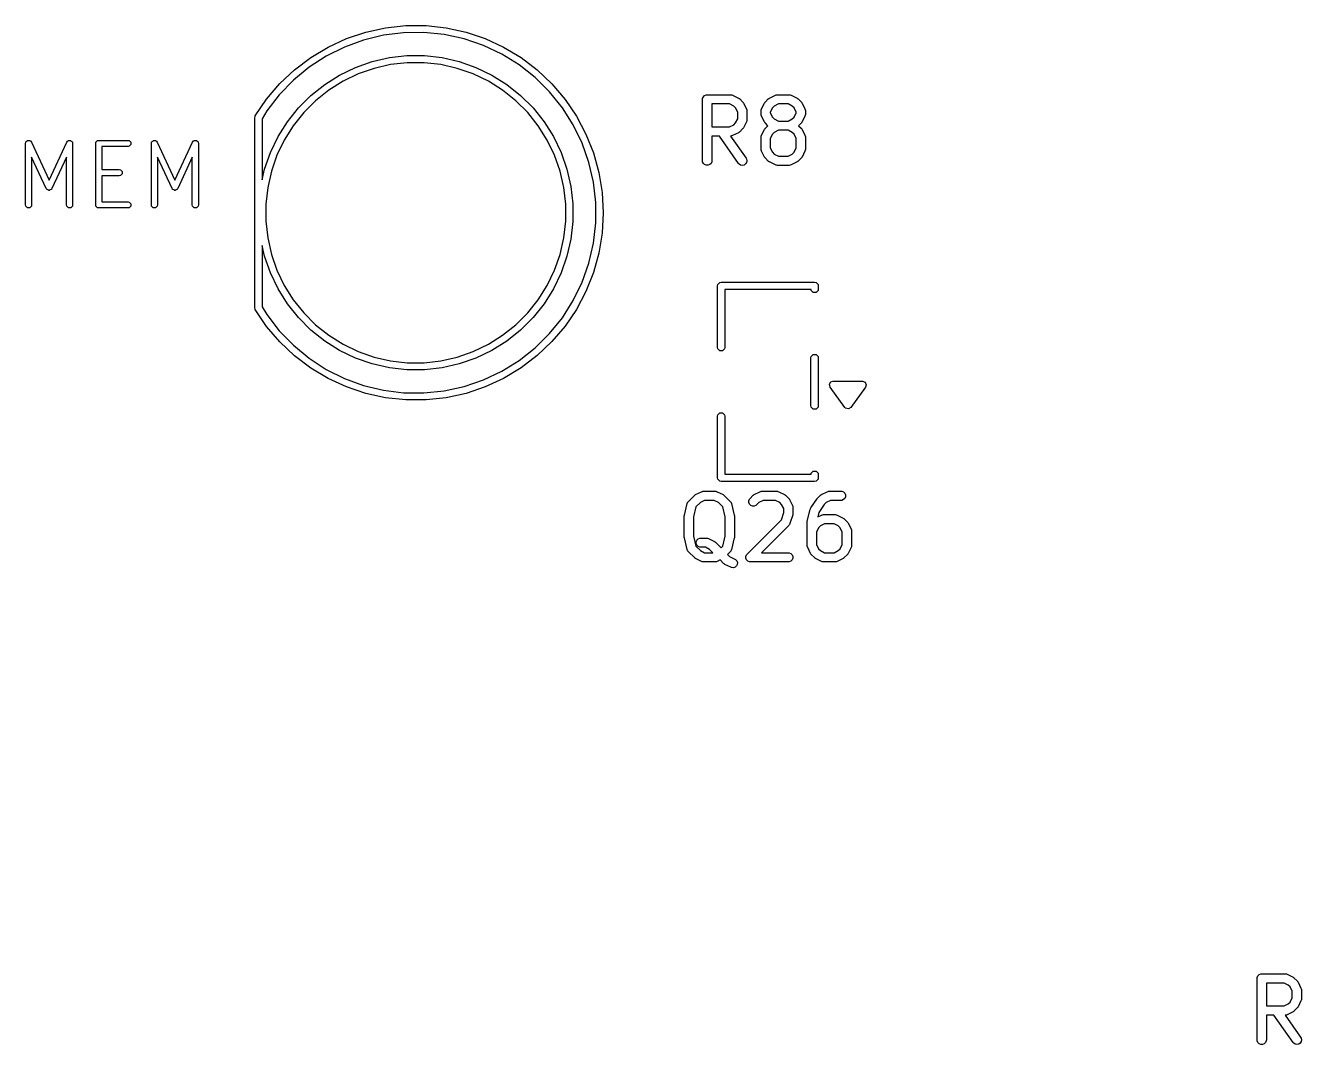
# Model space of a CAD drawing. Header units: millimetres. Extents: x 4 to 152, y 19 to 149.
# Drawn here: x 109.42 to 130.18, y 108.72 to 125.3 of the extents above; entities that cross this region are included whole.
import ezdxf

# ---------------------------------------------------------------- set-up
doc = ezdxf.new("R2010")
doc.units = ezdxf.units.MM
doc.layers.add('F.Silkscreen', color=41, linetype='CONTINUOUS', true_color=0xf2eda1)

msp = doc.modelspace()

# ---------------------------------------------------------------- linework, layer by layer
at = {"layer": 'F.Silkscreen', "linetype": 'CONTINUOUS'}
for p, q in [((114.956741, 125.189577), (115.279169, 125.260247)), ((115.279169, 125.260247), (115.607347, 125.29566)), ((115.607347, 125.29566), (115.93743, 125.295401)), ((115.93743, 125.295401), (116.265551, 125.259473)), ((116.265551, 125.259473), (116.587869, 125.188297)), ((114.344124, 124.946178), (114.643837, 125.084477)), ((114.921154, 125.05917), (114.609849, 124.945557)), ((114.643837, 125.084477), (114.956741, 125.189577)), ((115.243284, 125.136962), (114.921154, 125.05917)), ((115.57213, 125.177939), (115.243284, 125.136962)), ((115.9035, 125.181579), (115.57213, 125.177939)), ((116.233167, 125.147836), (115.9035, 125.181579)), ((116.556928, 125.07714), (116.233167, 125.147836)), ((116.870654, 124.970393), (116.556928, 125.07714)), ((116.587869, 125.188297), (116.900607, 125.082707)), ((116.900607, 125.082707), (117.200103, 124.943939)), ((114.313338, 124.79757), (114.035402, 124.617097)), ((114.061111, 124.776301), (114.344124, 124.946178)), ((114.609849, 124.945557), (114.313338, 124.79757)), ((115.341184, 124.77383), (115.62646, 124.805973)), ((115.62646, 124.805973), (115.91354, 124.805973)), ((115.91354, 124.805973), (116.198816, 124.77383)), ((117.170345, 124.828956), (116.870654, 124.970393)), ((117.452179, 124.654632), (117.170345, 124.828956)), ((117.200103, 124.943939), (117.482849, 124.773618)), ((113.558211, 124.350116), (113.798113, 124.576835)), ((114.035402, 124.617097), (113.779585, 124.406438)), ((113.798113, 124.576835), (114.061111, 124.776301)), ((114.53168, 124.490572), (114.79033, 124.615132)), ((114.79033, 124.615132), (115.061301, 124.709948)), ((115.093457, 124.598333), (114.834781, 124.507818)), ((115.061301, 124.709948), (115.341184, 124.77383)), ((115.360641, 124.659316), (115.093457, 124.598333)), ((115.632973, 124.69), (115.360641, 124.659316)), ((115.907027, 124.69), (115.632973, 124.69)), ((116.179359, 124.659316), (115.907027, 124.69)), ((116.446543, 124.598333), (116.179359, 124.659316)), ((116.198816, 124.77383), (116.478699, 124.709948)), ((116.705219, 124.507818), (116.446543, 124.598333)), ((116.478699, 124.709948), (116.74967, 124.615132)), ((116.74967, 124.615132), (117.00832, 124.490572)), ((117.712561, 124.449644), (117.452179, 124.654632)), ((117.482849, 124.773618), (117.745534, 124.57374)), ((117.745534, 124.57374), (117.98508, 124.346645)), ((113.779585, 124.406438), (113.54915, 124.168281)), ((114.288601, 124.337836), (114.53168, 124.490572)), ((114.587866, 124.38891), (114.355817, 124.243104)), ((114.834781, 124.507818), (114.587866, 124.38891)), ((116.952134, 124.38891), (116.705219, 124.507818)), ((117.184183, 124.243104), (116.952134, 124.38891)), ((117.00832, 124.490572), (117.251399, 124.337836)), ((117.948173, 124.216607), (117.712561, 124.449644)), ((113.344214, 124.0988), (113.558211, 124.350116)), ((113.54915, 124.168281), (113.347035, 123.905663)), ((113.861156, 123.955847), (114.064153, 124.158844)), ((114.064153, 124.158844), (114.288601, 124.337836)), ((114.355817, 124.243104), (114.141552, 124.072234)), ((117.398448, 124.072234), (117.184183, 124.243104)), ((117.251399, 124.337836), (117.475847, 124.158844)), ((117.475847, 124.158844), (117.678844, 123.955847)), ((118.156008, 123.958492), (117.948173, 124.216607)), ((117.98508, 124.346645), (118.198683, 124.094993)), ((120.449545, 124.136849), (120.470237, 124.157541)), ((120.470237, 124.157541), (120.497273, 124.16874)), ((120.497273, 124.16874), (120.511905, 124.170181)), ((120.511905, 124.170181), (120.892857, 124.170181)), ((120.892857, 124.170181), (120.907489, 124.16874)), ((120.907489, 124.16874), (120.909978, 124.167709)), ((120.909978, 124.167709), (120.912666, 124.167518)), ((120.912666, 124.167518), (120.926398, 124.162263)), ((120.926398, 124.162263), (121.021636, 124.114644)), ((121.525983, 124.114644), (121.621221, 124.162263)), ((121.621221, 124.162263), (121.634952, 124.167518)), ((121.634952, 124.167518), (121.637641, 124.16771)), ((121.637641, 124.16771), (121.64013, 124.16874)), ((121.64013, 124.16874), (121.654762, 124.170181)), ((121.654762, 124.170181), (121.845238, 124.170181)), ((121.845238, 124.170181), (121.85987, 124.16874)), ((121.85987, 124.16874), (121.862359, 124.167709)), ((121.862359, 124.167709), (121.865047, 124.167518)), ((121.865047, 124.167518), (121.878779, 124.162263)), ((121.878779, 124.162263), (121.974017, 124.114644)), ((113.158629, 123.82583), (113.344214, 124.0988)), ((113.682164, 123.731399), (113.861156, 123.955847)), ((114.141552, 124.072234), (113.947766, 123.878448)), ((117.592234, 123.878448), (117.398448, 124.072234)), ((117.678844, 123.955847), (117.857836, 123.731399)), ((118.333417, 123.67859), (118.156008, 123.958492)), ((118.198683, 124.094993), (118.38384, 123.821733)), ((120.436905, 124.095181), (120.438346, 124.109813)), ((120.436905, 123.095181), (120.436905, 124.095181)), ((120.438346, 124.109813), (120.449545, 124.136849)), ((120.875152, 124.020181), (120.586905, 124.020181)), ((120.586905, 124.020181), (120.586905, 123.646372)), ((120.943668, 123.985923), (120.875152, 124.020181)), ((120.974075, 123.955516), (120.943668, 123.985923)), ((121.008333, 123.887), (120.974075, 123.955516)), ((121.021636, 124.114644), (121.027935, 124.11068)), ((121.027935, 124.11068), (121.029763, 124.109922)), ((121.029763, 124.109922), (121.031819, 124.108234)), ((121.031819, 124.108234), (121.034079, 124.106812)), ((121.034079, 124.106812), (121.035378, 124.105314)), ((121.035378, 124.105314), (121.041128, 124.100595)), ((121.041128, 124.100595), (121.088747, 124.052976)), ((121.088747, 124.052976), (121.093465, 124.047227)), ((121.093465, 124.047227), (121.094964, 124.045927)), ((121.094964, 124.045927), (121.096385, 124.043668)), ((121.096385, 124.043668), (121.098074, 124.041611)), ((121.098074, 124.041611), (121.098831, 124.039784)), ((121.098831, 124.039784), (121.102796, 124.033484)), ((121.102796, 124.033484), (121.150415, 123.938246)), ((121.397204, 123.938246), (121.444823, 124.033484)), ((121.444823, 124.033484), (121.448787, 124.039784)), ((121.448787, 124.039784), (121.449545, 124.041611)), ((121.449545, 124.041611), (121.451233, 124.043668)), ((121.451233, 124.043668), (121.452655, 124.045927)), ((121.452655, 124.045927), (121.454153, 124.047227)), ((121.454153, 124.047227), (121.458872, 124.052976)), ((121.458872, 124.052976), (121.506491, 124.100595)), ((121.506491, 124.100595), (121.51224, 124.105314)), ((121.51224, 124.105314), (121.51354, 124.106812)), ((121.51354, 124.106812), (121.515799, 124.108234)), ((121.515799, 124.108234), (121.517856, 124.109922)), ((121.517856, 124.109922), (121.519683, 124.11068)), ((121.519683, 124.11068), (121.525983, 124.114644)), ((121.573544, 123.955516), (121.539286, 123.887)), ((121.603951, 123.985923), (121.573544, 123.955516)), ((121.672467, 124.020181), (121.603951, 123.985923)), ((121.827533, 124.020181), (121.672467, 124.020181)), ((121.896049, 123.985923), (121.827533, 124.020181)), ((121.926456, 123.955516), (121.896049, 123.985923)), ((121.960714, 123.887), (121.926456, 123.955516)), ((121.974017, 124.114644), (121.980316, 124.11068)), ((121.980316, 124.11068), (121.982144, 124.109922)), ((121.982144, 124.109922), (121.9842, 124.108234)), ((121.9842, 124.108234), (121.98646, 124.106812)), ((121.98646, 124.106812), (121.987759, 124.105314)), ((121.987759, 124.105314), (121.993509, 124.100595)), ((121.993509, 124.100595), (122.041128, 124.052976)), ((122.041128, 124.052976), (122.045846, 124.047227)), ((122.045846, 124.047227), (122.047345, 124.045927)), ((122.047345, 124.045927), (122.048766, 124.043668)), ((122.048766, 124.043668), (122.050455, 124.041611)), ((122.050455, 124.041611), (122.051212, 124.039784)), ((122.051212, 124.039784), (122.055177, 124.033484)), ((122.055177, 124.033484), (122.102796, 123.938246)), ((113.15, 123.795), (113.154567, 123.817961)), ((113.15, 120.705), (113.15, 123.795)), ((113.154567, 123.817961), (113.157473, 123.820868)), ((113.157473, 123.820868), (113.158629, 123.82583)), ((113.347035, 123.905663), (113.27, 123.778117)), ((113.27, 123.778117), (113.27, 122.783222)), ((113.947766, 123.878448), (113.776896, 123.664183)), ((117.763104, 123.664183), (117.592234, 123.878448)), ((118.38384, 123.821733), (118.538382, 123.530063)), ((120.974075, 123.711037), (121.008333, 123.779553)), ((121.008333, 123.779553), (121.008333, 123.887)), ((121.150415, 123.938246), (121.15567, 123.924515)), ((121.15567, 123.742038), (121.150415, 123.728307)), ((121.15567, 123.924515), (121.155861, 123.921826)), ((121.155861, 123.744728), (121.15567, 123.742038)), ((121.155861, 123.921826), (121.156892, 123.919337)), ((121.156892, 123.747216), (121.155861, 123.744728)), ((121.156892, 123.919337), (121.158333, 123.904705)), ((121.158333, 123.761848), (121.156892, 123.747216)), ((121.158333, 123.904705), (121.158333, 123.761848)), ((121.389286, 123.904705), (121.390727, 123.919337)), ((121.389286, 123.857086), (121.389286, 123.904705)), ((121.390727, 123.842454), (121.389286, 123.857086)), ((121.390727, 123.919337), (121.391758, 123.921827)), ((121.391758, 123.839965), (121.390727, 123.842454)), ((121.391758, 123.921827), (121.391949, 123.924514)), ((121.391949, 123.837277), (121.391758, 123.839965)), ((121.391949, 123.924514), (121.397204, 123.938246)), ((121.397204, 123.823545), (121.391949, 123.837277)), ((121.444823, 123.728307), (121.397204, 123.823545)), ((121.539286, 123.887), (121.539286, 123.874791)), ((121.539286, 123.874791), (121.573544, 123.806275)), ((121.573544, 123.806275), (121.603951, 123.775868)), ((121.603951, 123.775868), (121.672467, 123.74161)), ((121.672467, 123.74161), (121.827533, 123.74161)), ((121.827533, 123.74161), (121.896049, 123.775868)), ((121.896049, 123.775868), (121.926456, 123.806275)), ((121.926456, 123.806275), (121.960714, 123.874791)), ((121.960714, 123.874791), (121.960714, 123.887)), ((122.102796, 123.823545), (122.055177, 123.728307)), ((122.102796, 123.938246), (122.108051, 123.924515)), ((122.108051, 123.837276), (122.102796, 123.823545)), ((122.108051, 123.924515), (122.108242, 123.921826)), ((122.108242, 123.839966), (122.108051, 123.837276)), ((122.108242, 123.921826), (122.109273, 123.919337)), ((122.109273, 123.842454), (122.108242, 123.839966)), ((122.109273, 123.919337), (122.110714, 123.904705)), ((122.110714, 123.857086), (122.109273, 123.842454)), ((122.110714, 123.904705), (122.110714, 123.857086)), ((113.529428, 123.48832), (113.682164, 123.731399)), ((113.776896, 123.664183), (113.63109, 123.432134)), ((117.90891, 123.432134), (117.763104, 123.664183)), ((117.857836, 123.731399), (118.010572, 123.48832)), ((118.478138, 123.380471), (118.333417, 123.67859)), ((120.586905, 123.646372), (120.875152, 123.646372)), ((120.875152, 123.646372), (120.943668, 123.68063)), ((121.021636, 123.551909), (120.926398, 123.50429)), ((120.943668, 123.68063), (120.974075, 123.711037)), ((121.027935, 123.555874), (121.021636, 123.551909)), ((121.029763, 123.556631), (121.027935, 123.555874)), ((121.031819, 123.55832), (121.029763, 123.556631)), ((121.034079, 123.559741), (121.031819, 123.55832)), ((121.035378, 123.56124), (121.034079, 123.559741)), ((121.041128, 123.565958), (121.035378, 123.56124)), ((121.088747, 123.613577), (121.041128, 123.565958)), ((121.093465, 123.619327), (121.088747, 123.613577)), ((121.094964, 123.620626), (121.093465, 123.619327)), ((121.096385, 123.622886), (121.094964, 123.620626)), ((121.098074, 123.624942), (121.096385, 123.622886)), ((121.098831, 123.62677), (121.098074, 123.624942)), ((121.102796, 123.633069), (121.098831, 123.62677)), ((121.150415, 123.728307), (121.102796, 123.633069)), ((121.397204, 123.509675), (121.444823, 123.604913)), ((121.448787, 123.722008), (121.444823, 123.728307)), ((121.444823, 123.604913), (121.448787, 123.611213)), ((121.449545, 123.72018), (121.448787, 123.722008)), ((121.448787, 123.611213), (121.449545, 123.61304)), ((121.451233, 123.718124), (121.449545, 123.72018)), ((121.449545, 123.61304), (121.451233, 123.615097)), ((121.452655, 123.715864), (121.451233, 123.718124)), ((121.451233, 123.615097), (121.452655, 123.617356)), ((121.454153, 123.714565), (121.452655, 123.715864)), ((121.452655, 123.617356), (121.454153, 123.618656)), ((121.458872, 123.708815), (121.454153, 123.714565)), ((121.454153, 123.618656), (121.458872, 123.624405)), ((121.501077, 123.66661), (121.458872, 123.708815)), ((121.458872, 123.624405), (121.501077, 123.66661)), ((121.603951, 123.557352), (121.573544, 123.526945)), ((121.672467, 123.59161), (121.603951, 123.557352)), ((121.827533, 123.59161), (121.672467, 123.59161)), ((121.896049, 123.557352), (121.827533, 123.59161)), ((121.926456, 123.526945), (121.896049, 123.557352)), ((122.041128, 123.708815), (121.998923, 123.66661)), ((121.998923, 123.66661), (122.041128, 123.624405)), ((122.045846, 123.714565), (122.041128, 123.708815)), ((122.041128, 123.624405), (122.045846, 123.618656)), ((122.047345, 123.715864), (122.045846, 123.714565)), ((122.045846, 123.618656), (122.047345, 123.617356)), ((122.048766, 123.718124), (122.047345, 123.715864)), ((122.047345, 123.617356), (122.048766, 123.615097)), ((122.050455, 123.72018), (122.048766, 123.718124)), ((122.048766, 123.615097), (122.050455, 123.61304)), ((122.051212, 123.722008), (122.050455, 123.72018)), ((122.050455, 123.61304), (122.051212, 123.611213)), ((122.055177, 123.728307), (122.051212, 123.722008)), ((122.051212, 123.611213), (122.055177, 123.604913)), ((122.055177, 123.604913), (122.102796, 123.509675)), ((109.420551, 123.377581), (109.424357, 123.396715)), ((109.420551, 122.377581), (109.420551, 123.377581)), ((109.424357, 123.396715), (109.430639, 123.402998)), ((109.430639, 123.402998), (109.433677, 123.41135)), ((109.433677, 123.41135), (109.443642, 123.416001)), ((109.443642, 123.416001), (109.451417, 123.423775)), ((109.451417, 123.423775), (109.460302, 123.423775)), ((109.460302, 123.423775), (109.468355, 123.427533)), ((109.468355, 123.427533), (109.47869, 123.423775)), ((109.47869, 123.423775), (109.489685, 123.423775)), ((109.489685, 123.423775), (109.495967, 123.417493)), ((109.495967, 123.417493), (109.50432, 123.414455)), ((109.50432, 123.414455), (109.51586, 123.398725)), ((109.51586, 123.398725), (109.803883, 122.781531)), ((109.803883, 122.781531), (110.091908, 123.398726)), ((110.091908, 123.398726), (110.103448, 123.414455)), ((110.103448, 123.414455), (110.1118, 123.417493)), ((110.1118, 123.417493), (110.118083, 123.423775)), ((110.118083, 123.423775), (110.129078, 123.423775)), ((110.129078, 123.423775), (110.139413, 123.427533)), ((110.139413, 123.427533), (110.147466, 123.423775)), ((110.147466, 123.423775), (110.156351, 123.423775)), ((110.156351, 123.423775), (110.164125, 123.416001)), ((110.164125, 123.416001), (110.174091, 123.41135)), ((110.174091, 123.41135), (110.177128, 123.402998)), ((110.177128, 123.402998), (110.183411, 123.396715)), ((110.183411, 123.396715), (110.187217, 123.377581)), ((110.187217, 123.377581), (110.187217, 122.377581)), ((110.563408, 123.377581), (110.567214, 123.396715)), ((110.563408, 122.377581), (110.563408, 123.377581)), ((110.567214, 123.396715), (110.594274, 123.423775)), ((110.594274, 123.423775), (110.613408, 123.427581)), ((110.613408, 123.427581), (111.089598, 123.427581)), ((111.089598, 123.327581), (110.663408, 123.327581)), ((110.663408, 123.327581), (110.663408, 122.951391)), ((111.089598, 123.427581), (111.108732, 123.423775)), ((111.108732, 123.331387), (111.089598, 123.327581)), ((111.108732, 123.423775), (111.135792, 123.396715)), ((111.135792, 123.358447), (111.108732, 123.331387)), ((111.135792, 123.396715), (111.135792, 123.358447)), ((111.46817, 123.377581), (111.471976, 123.396715)), ((111.46817, 122.377581), (111.46817, 123.377581)), ((111.471976, 123.396715), (111.478258, 123.402998)), ((111.478258, 123.402998), (111.481296, 123.41135)), ((111.481296, 123.41135), (111.491261, 123.416001)), ((111.491261, 123.416001), (111.499036, 123.423775)), ((111.499036, 123.423775), (111.507921, 123.423775)), ((111.507921, 123.423775), (111.515974, 123.427533)), ((111.515974, 123.427533), (111.526309, 123.423775)), ((111.526309, 123.423775), (111.537304, 123.423775)), ((111.537304, 123.423775), (111.543586, 123.417493)), ((111.543586, 123.417493), (111.551939, 123.414455)), ((111.551939, 123.414455), (111.563479, 123.398725)), ((111.563479, 123.398725), (111.851502, 122.781531)), ((111.851502, 122.781531), (112.139527, 123.398726)), ((112.139527, 123.398726), (112.151067, 123.414455)), ((112.151067, 123.414455), (112.159419, 123.417493)), ((112.159419, 123.417493), (112.165702, 123.423775)), ((112.165702, 123.423775), (112.176697, 123.423775)), ((112.176697, 123.423775), (112.187032, 123.427533)), ((112.187032, 123.427533), (112.195085, 123.423775)), ((112.195085, 123.423775), (112.20397, 123.423775)), ((112.20397, 123.423775), (112.211744, 123.416001)), ((112.211744, 123.416001), (112.22171, 123.41135)), ((112.22171, 123.41135), (112.224747, 123.402998)), ((112.224747, 123.402998), (112.23103, 123.396715)), ((112.23103, 123.396715), (112.234836, 123.377581)), ((112.234836, 123.377581), (112.234836, 122.377581)), ((113.404868, 123.22967), (113.529428, 123.48832)), ((113.63109, 123.432134), (113.512182, 123.185219)), ((118.027818, 123.185219), (117.90891, 123.432134)), ((118.010572, 123.48832), (118.135132, 123.22967)), ((118.588325, 123.067936), (118.478138, 123.380471)), ((118.538382, 123.530063), (118.6605, 123.223401)), ((120.710951, 123.496372), (120.586905, 123.496372)), ((120.586905, 123.496372), (120.586905, 123.095181)), ((121.021891, 123.052171), (120.710951, 123.496372)), ((120.907489, 123.497813), (120.893972, 123.496482)), ((120.893972, 123.496482), (121.144776, 123.13819)), ((120.909978, 123.498845), (120.907489, 123.497813)), ((120.912666, 123.499035), (120.909978, 123.498845)), ((120.926398, 123.50429), (120.912666, 123.499035)), ((121.389286, 123.476134), (121.390727, 123.490766)), ((121.389286, 123.285658), (121.389286, 123.476134)), ((121.390727, 123.490766), (121.391758, 123.493256)), ((121.391758, 123.493256), (121.391949, 123.495943)), ((121.391949, 123.495943), (121.397204, 123.509675)), ((121.573544, 123.526945), (121.539286, 123.458429)), ((121.539286, 123.458429), (121.539286, 123.303363)), ((121.960714, 123.458429), (121.926456, 123.526945)), ((121.960714, 123.303363), (121.960714, 123.458429)), ((122.102796, 123.509675), (122.108051, 123.495944)), ((122.108051, 123.495944), (122.108242, 123.493255)), ((122.108242, 123.493255), (122.109273, 123.490766)), ((122.109273, 123.490766), (122.110714, 123.476134)), ((122.110714, 123.476134), (122.110714, 123.285658)), ((109.758575, 122.642151), (109.520551, 123.152204)), ((109.520551, 123.152204), (109.520551, 122.377581)), ((110.087217, 123.152204), (109.849193, 122.642152)), ((110.087217, 122.377581), (110.087217, 123.152204)), ((111.806194, 122.642151), (111.56817, 123.152204)), ((111.56817, 123.152204), (111.56817, 122.377581)), ((112.134836, 123.152204), (111.896812, 122.642152)), ((112.134836, 122.377581), (112.134836, 123.152204)), ((113.310052, 122.958699), (113.404868, 123.22967)), ((113.512182, 123.185219), (113.421667, 122.926543)), ((118.118333, 122.926543), (118.027818, 123.185219)), ((118.135132, 123.22967), (118.229948, 122.958699)), ((118.6605, 123.223401), (118.748764, 122.905338)), ((121.144776, 123.13819), (121.151986, 123.125377)), ((121.151986, 123.125377), (121.158315, 123.096806)), ((121.390727, 123.271026), (121.389286, 123.285658)), ((121.391758, 123.268537), (121.390727, 123.271026)), ((121.391949, 123.265849), (121.391758, 123.268537)), ((121.397204, 123.252117), (121.391949, 123.265849)), ((121.444823, 123.156879), (121.397204, 123.252117)), ((121.448786, 123.150583), (121.444823, 123.156879)), ((121.449544, 123.148753), (121.448786, 123.150583)), ((121.451233, 123.146695), (121.449544, 123.148753)), ((121.452655, 123.144436), (121.451233, 123.146695)), ((121.454153, 123.143137), (121.452655, 123.144436)), ((121.458871, 123.137388), (121.454153, 123.143137)), ((121.50649, 123.089768), (121.458871, 123.137388)), ((121.539286, 123.303363), (121.573544, 123.234847)), ((121.573544, 123.234847), (121.603951, 123.204439)), ((121.603951, 123.204439), (121.672467, 123.170181)), ((121.672467, 123.170181), (121.827533, 123.170181)), ((121.827533, 123.170181), (121.896048, 123.204439)), ((121.896048, 123.204439), (121.926455, 123.234847)), ((121.926455, 123.234847), (121.960714, 123.303363)), ((122.041128, 123.137387), (121.99351, 123.089768)), ((122.045846, 123.143137), (122.041128, 123.137387)), ((122.047345, 123.144436), (122.045846, 123.143137)), ((122.048766, 123.146695), (122.047345, 123.144436)), ((122.050456, 123.148753), (122.048766, 123.146695)), ((122.051213, 123.150583), (122.050456, 123.148753)), ((122.055177, 123.156879), (122.051213, 123.150583)), ((122.102796, 123.252117), (122.055177, 123.156879)), ((122.108051, 123.265848), (122.102796, 123.252117)), ((122.108242, 123.268538), (122.108051, 123.265848)), ((122.109273, 123.271026), (122.108242, 123.268538)), ((122.110714, 123.285658), (122.109273, 123.271026)), ((110.663408, 122.951391), (110.946741, 122.951391)), ((110.946741, 122.951391), (110.965875, 122.947585)), ((110.965875, 122.947585), (110.992935, 122.920525)), ((110.992935, 122.920525), (110.992935, 122.882257)), ((113.27, 122.783222), (113.310052, 122.958699)), ((113.421667, 122.926543), (113.360684, 122.659359)), ((118.179316, 122.659359), (118.118333, 122.926543)), ((118.229948, 122.958699), (118.29383, 122.678816)), ((118.662573, 122.744971), (118.588325, 123.067936)), ((120.438346, 123.080549), (120.436905, 123.095181)), ((120.449545, 123.053513), (120.438346, 123.080549)), ((120.470237, 123.032821), (120.449545, 123.053513)), ((120.497273, 123.021622), (120.470237, 123.032821)), ((120.526537, 123.021622), (120.497273, 123.021622)), ((120.553573, 123.032821), (120.526537, 123.021622)), ((120.574265, 123.053513), (120.553573, 123.032821)), ((120.585464, 123.080549), (120.574265, 123.053513)), ((120.586905, 123.095181), (120.585464, 123.080549)), ((121.031462, 123.041011), (121.021891, 123.052171)), ((121.056141, 123.025284), (121.031462, 123.041011)), ((121.084958, 123.020198), (121.056141, 123.025284)), ((121.113529, 123.026528), (121.084958, 123.020198)), ((121.137503, 123.04331), (121.113529, 123.026528)), ((121.15323, 123.067988), (121.137503, 123.04331)), ((121.158315, 123.096806), (121.15323, 123.067988)), ((121.512239, 123.08505), (121.50649, 123.089768)), ((121.51354, 123.08355), (121.512239, 123.08505)), ((121.515799, 123.082128), (121.51354, 123.08355)), ((121.517856, 123.08044), (121.515799, 123.082128)), ((121.519683, 123.079683), (121.517856, 123.08044)), ((121.525983, 123.075718), (121.519683, 123.079683)), ((121.621221, 123.028099), (121.525983, 123.075718)), ((121.634952, 123.022844), (121.621221, 123.028099)), ((121.637641, 123.022653), (121.634952, 123.022844)), ((121.64013, 123.021622), (121.637641, 123.022653)), ((121.654762, 123.020181), (121.64013, 123.021622)), ((121.845238, 123.020181), (121.654762, 123.020181)), ((121.85987, 123.021622), (121.845238, 123.020181)), ((121.862359, 123.022654), (121.85987, 123.021622)), ((121.865047, 123.022844), (121.862359, 123.022654)), ((121.878779, 123.028099), (121.865047, 123.022844)), ((121.974017, 123.075718), (121.878779, 123.028099)), ((121.980316, 123.079683), (121.974017, 123.075718)), ((121.982144, 123.08044), (121.980316, 123.079683)), ((121.9842, 123.082128), (121.982144, 123.08044)), ((121.98646, 123.08355), (121.9842, 123.082128)), ((121.98776, 123.08505), (121.98646, 123.08355)), ((121.99351, 123.089768), (121.98776, 123.08505)), ((110.946741, 122.851391), (110.663408, 122.851391)), ((110.663408, 122.851391), (110.663408, 122.427581)), ((110.965875, 122.855197), (110.946741, 122.851391)), ((110.992935, 122.882257), (110.965875, 122.855197)), ((118.699936, 122.415695), (118.662573, 122.744971)), ((118.748764, 122.905338), (118.802139, 122.579599)), ((109.766197, 122.631762), (109.758575, 122.642151)), ((109.76701, 122.629527), (109.766197, 122.631762)), ((109.768267, 122.628941), (109.76701, 122.629527)), ((109.770115, 122.626422), (109.768267, 122.628941)), ((109.786187, 122.620578), (109.770115, 122.626422)), ((109.801688, 122.613344), (109.786187, 122.620578)), ((109.803884, 122.614143), (109.801688, 122.613344)), ((109.80608, 122.613344), (109.803884, 122.614143)), ((109.82158, 122.620578), (109.80608, 122.613344)), ((109.837653, 122.626422), (109.82158, 122.620578)), ((109.8395, 122.628941), (109.837653, 122.626422)), ((109.840758, 122.629527), (109.8395, 122.628941)), ((109.84157, 122.631763), (109.840758, 122.629527)), ((109.849193, 122.642152), (109.84157, 122.631763)), ((111.813816, 122.631762), (111.806194, 122.642151)), ((111.814629, 122.629527), (111.813816, 122.631762)), ((111.815886, 122.628941), (111.814629, 122.629527)), ((111.817734, 122.626422), (111.815886, 122.628941)), ((111.833806, 122.620578), (111.817734, 122.626422)), ((111.849307, 122.613344), (111.833806, 122.620578)), ((111.851503, 122.614143), (111.849307, 122.613344)), ((111.853699, 122.613344), (111.851503, 122.614143)), ((111.869199, 122.620578), (111.853699, 122.613344)), ((111.885272, 122.626422), (111.869199, 122.620578)), ((111.887119, 122.628941), (111.885272, 122.626422)), ((111.888377, 122.629527), (111.887119, 122.628941)), ((111.889189, 122.631763), (111.888377, 122.629527)), ((111.896812, 122.642152), (111.889189, 122.631763)), ((113.360684, 122.659359), (113.33, 122.387027)), ((118.21, 122.387027), (118.179316, 122.659359)), ((118.29383, 122.678816), (118.325973, 122.39354)), ((118.802139, 122.579599), (118.82, 122.25)), ((109.424357, 122.358447), (109.420551, 122.377581)), ((109.451417, 122.331387), (109.424357, 122.358447)), ((109.489685, 122.331387), (109.451417, 122.331387)), ((109.516745, 122.358447), (109.489685, 122.331387)), ((109.520551, 122.377581), (109.516745, 122.358447)), ((110.091023, 122.358447), (110.087217, 122.377581)), ((110.118083, 122.331387), (110.091023, 122.358447)), ((110.156351, 122.331387), (110.118083, 122.331387)), ((110.183411, 122.358447), (110.156351, 122.331387)), ((110.187217, 122.377581), (110.183411, 122.358447)), ((110.567214, 122.358447), (110.563408, 122.377581)), ((110.594274, 122.331387), (110.567214, 122.358447)), ((110.613408, 122.327581), (110.594274, 122.331387)), ((111.089598, 122.327581), (110.613408, 122.327581)), ((110.663408, 122.427581), (111.089598, 122.427581)), ((111.089598, 122.427581), (111.108732, 122.423775)), ((111.108732, 122.331387), (111.089598, 122.327581)), ((111.108732, 122.423775), (111.135792, 122.396715)), ((111.135792, 122.358447), (111.108732, 122.331387)), ((111.135792, 122.396715), (111.135792, 122.358447)), ((111.471976, 122.358447), (111.46817, 122.377581)), ((111.499036, 122.331387), (111.471976, 122.358447)), ((111.537304, 122.331387), (111.499036, 122.331387)), ((111.564364, 122.358447), (111.537304, 122.331387)), ((111.56817, 122.377581), (111.564364, 122.358447)), ((112.138642, 122.358447), (112.134836, 122.377581)), ((112.165702, 122.331387), (112.138642, 122.358447)), ((112.20397, 122.331387), (112.165702, 122.331387)), ((112.23103, 122.358447), (112.20397, 122.331387)), ((112.234836, 122.377581), (112.23103, 122.358447)), ((113.33, 122.387027), (113.33, 122.112973)), ((118.21, 122.112973), (118.21, 122.387027)), ((118.325973, 122.39354), (118.325973, 122.10646)), ((118.7, 122.25), (118.699936, 122.415695)), ((113.33, 122.112973), (113.360684, 121.840641)), ((118.179316, 121.840641), (118.21, 122.112973)), ((118.325973, 122.10646), (118.29383, 121.821184)), ((118.662573, 121.755029), (118.699936, 122.084305)), ((118.699936, 122.084305), (118.7, 122.25)), ((118.82, 122.25), (118.802139, 121.920401)), ((118.802139, 121.920401), (118.748764, 121.594662)), ((113.310052, 121.541301), (113.27, 121.716779)), ((113.27, 121.716779), (113.27, 120.721884)), ((113.360684, 121.840641), (113.421667, 121.573457)), ((118.118333, 121.573457), (118.179316, 121.840641)), ((118.29383, 121.821184), (118.229948, 121.541301)), ((118.588325, 121.432064), (118.662573, 121.755029)), ((113.404868, 121.27033), (113.310052, 121.541301)), ((113.421667, 121.573457), (113.512182, 121.314781)), ((118.027818, 121.314781), (118.118333, 121.573457)), ((118.229948, 121.541301), (118.135132, 121.27033)), ((118.748764, 121.594662), (118.6605, 121.276599)), ((113.529428, 121.01168), (113.404868, 121.27033)), ((113.512182, 121.314781), (113.63109, 121.067866)), ((117.90891, 121.067866), (118.027818, 121.314781)), ((118.135132, 121.27033), (118.010572, 121.01168)), ((118.478138, 121.119529), (118.588325, 121.432064)), ((118.6605, 121.276599), (118.538382, 120.969937)), ((113.63109, 121.067866), (113.776896, 120.835817)), ((117.763104, 120.835817), (117.90891, 121.067866)), ((118.333417, 120.82141), (118.478138, 121.119529)), ((120.68, 121.06), (120.684567, 121.082961)), ((120.68, 120.06), (120.68, 121.06)), ((120.684567, 121.082961), (120.717039, 121.115433)), ((120.717039, 121.115433), (120.74, 121.12)), ((120.74, 121.12), (122.26, 121.12)), ((122.26, 121.12), (122.282961, 121.115433)), ((122.282961, 121.115433), (122.315433, 121.082961)), ((122.315433, 121.082961), (122.32, 121.06)), ((122.32, 121.06), (122.32, 121.01)), ((113.682164, 120.768601), (113.529428, 121.01168)), ((113.776896, 120.835817), (113.947766, 120.621552)), ((117.592234, 120.621552), (117.763104, 120.835817)), ((118.010572, 121.01168), (117.857836, 120.768601)), ((118.538382, 120.969937), (118.38384, 120.678267)), ((122.201989, 121), (120.8, 121)), ((120.8, 121), (120.8, 120.06)), ((122.204567, 120.987039), (122.201989, 121)), ((122.237039, 120.954567), (122.204567, 120.987039)), ((122.282961, 120.954567), (122.237039, 120.954567)), ((122.315433, 120.987039), (122.282961, 120.954567)), ((122.32, 121.01), (122.315433, 120.987039)), ((113.154567, 120.682039), (113.15, 120.705)), ((113.157473, 120.679133), (113.154567, 120.682039)), ((113.158629, 120.67417), (113.157473, 120.679133)), ((113.344214, 120.4012), (113.158629, 120.67417)), ((113.27, 120.721884), (113.347035, 120.594337)), ((113.861156, 120.544153), (113.682164, 120.768601)), ((117.857836, 120.768601), (117.678844, 120.544153)), ((118.156008, 120.541508), (118.333417, 120.82141)), ((118.38384, 120.678267), (118.198683, 120.405007)), ((113.347035, 120.594337), (113.54915, 120.331719)), ((114.064153, 120.341156), (113.861156, 120.544153)), ((113.947766, 120.621552), (114.141552, 120.427766)), ((114.141552, 120.427766), (114.355817, 120.256896)), ((117.184183, 120.256896), (117.398448, 120.427766)), ((117.398448, 120.427766), (117.592234, 120.621552)), ((117.678844, 120.544153), (117.475847, 120.341156)), ((117.948173, 120.283393), (118.156008, 120.541508)), ((113.558211, 120.149884), (113.344214, 120.4012)), ((113.54915, 120.331719), (113.779585, 120.093562)), ((114.288601, 120.162164), (114.064153, 120.341156)), ((114.355817, 120.256896), (114.587866, 120.11109)), ((116.952134, 120.11109), (117.184183, 120.256896)), ((117.475847, 120.341156), (117.251399, 120.162164)), ((117.712561, 120.050356), (117.948173, 120.283393)), ((118.198683, 120.405007), (117.98508, 120.153355)), ((113.798113, 119.923165), (113.558211, 120.149884)), ((113.779585, 120.093562), (114.035402, 119.882903)), ((114.53168, 120.009428), (114.288601, 120.162164)), ((114.79033, 119.884868), (114.53168, 120.009428)), ((114.587866, 120.11109), (114.834781, 119.992182)), ((116.705219, 119.992182), (116.952134, 120.11109)), ((117.00832, 120.009428), (116.74967, 119.884868)), ((117.251399, 120.162164), (117.00832, 120.009428)), ((117.452179, 119.845368), (117.712561, 120.050356)), ((117.98508, 120.153355), (117.745534, 119.92626)), ((120.684567, 120.037039), (120.68, 120.06)), ((120.717039, 120.004567), (120.684567, 120.037039)), ((120.762961, 120.004567), (120.717039, 120.004567)), ((120.795433, 120.037039), (120.762961, 120.004567)), ((120.8, 120.06), (120.795433, 120.037039)), ((114.061111, 119.723699), (113.798113, 119.923165)), ((114.035402, 119.882903), (114.313338, 119.70243)), ((115.061301, 119.790052), (114.79033, 119.884868)), ((114.834781, 119.992182), (115.093457, 119.901667)), ((115.093457, 119.901667), (115.360641, 119.840684)), ((115.360641, 119.840684), (115.632973, 119.81)), ((115.632973, 119.81), (115.907027, 119.81)), ((115.907027, 119.81), (116.179359, 119.840684)), ((116.179359, 119.840684), (116.446543, 119.901667)), ((116.446543, 119.901667), (116.705219, 119.992182)), ((116.74967, 119.884868), (116.478699, 119.790052)), ((117.170345, 119.671044), (117.452179, 119.845368)), ((117.745534, 119.92626), (117.482849, 119.726382)), ((122.2, 119.89), (122.204567, 119.912961)), ((122.2, 119.11), (122.2, 119.89)), ((122.204567, 119.912961), (122.237039, 119.945433)), ((122.237039, 119.945433), (122.282961, 119.945433)), ((122.282961, 119.945433), (122.315433, 119.912961)), ((122.315433, 119.912961), (122.32, 119.89)), ((122.32, 119.89), (122.32, 119.11)), ((114.344124, 119.553822), (114.061111, 119.723699)), ((114.313338, 119.70243), (114.609849, 119.554443)), ((115.341184, 119.72617), (115.061301, 119.790052)), ((115.62646, 119.694027), (115.341184, 119.72617)), ((115.91354, 119.694027), (115.62646, 119.694027)), ((116.198816, 119.72617), (115.91354, 119.694027)), ((116.478699, 119.790052), (116.198816, 119.72617)), ((116.870654, 119.529607), (117.170345, 119.671044)), ((117.482849, 119.726382), (117.200103, 119.556061)), ((114.643837, 119.415523), (114.344124, 119.553822)), ((114.609849, 119.554443), (114.921154, 119.44083)), ((114.956741, 119.310423), (114.643837, 119.415523)), ((114.921154, 119.44083), (115.243284, 119.363038)), ((116.233167, 119.352164), (116.556928, 119.42286)), ((116.556928, 119.42286), (116.870654, 119.529607)), ((116.900607, 119.417293), (116.587869, 119.311703)), ((117.200103, 119.556061), (116.900607, 119.417293)), ((122.500734, 119.459358), (122.52471, 119.498524)), ((122.511476, 119.41471), (122.500734, 119.459358)), ((122.751476, 119.08471), (122.511476, 119.41471)), ((122.52471, 119.498524), (122.56, 119.51)), ((122.56, 119.51), (123.04, 119.51)), ((123.088524, 119.41471), (122.848524, 119.08471)), ((123.04, 119.51), (123.082426, 119.492426)), ((123.082426, 119.492426), (123.1, 119.45)), ((123.1, 119.45), (123.088524, 119.41471)), ((115.279169, 119.239753), (114.956741, 119.310423)), ((115.243284, 119.363038), (115.57213, 119.322061)), ((115.607347, 119.20434), (115.279169, 119.239753)), ((115.57213, 119.322061), (115.9035, 119.318421)), ((115.93743, 119.204599), (115.607347, 119.20434)), ((115.9035, 119.318421), (116.233167, 119.352164)), ((116.265551, 119.240527), (115.93743, 119.204599)), ((116.587869, 119.311703), (116.265551, 119.240527)), ((120.684567, 118.962961), (120.717039, 118.995433)), ((120.717039, 118.995433), (120.762961, 118.995433)), ((120.762961, 118.995433), (120.795433, 118.962961)), ((122.204567, 119.087039), (122.2, 119.11)), ((122.237039, 119.054567), (122.204567, 119.087039)), ((122.282961, 119.054567), (122.237039, 119.054567)), ((122.315433, 119.087039), (122.282961, 119.054567)), ((122.32, 119.11), (122.315433, 119.087039)), ((122.76471, 119.071476), (122.751476, 119.08471)), ((122.809358, 119.060734), (122.76471, 119.071476)), ((122.848524, 119.08471), (122.809358, 119.060734)), ((120.68, 118.94), (120.684567, 118.962961)), ((120.68, 117.94), (120.68, 118.94)), ((120.795433, 118.962961), (120.8, 118.94)), ((120.8, 118.94), (120.8, 118)), ((120.684567, 117.917039), (120.68, 117.94)), ((120.8, 118), (122.201989, 118)), ((122.201989, 118), (122.204567, 118.012961)), ((122.204567, 118.012961), (122.237039, 118.045433)), ((122.237039, 118.045433), (122.282961, 118.045433)), ((122.282961, 118.045433), (122.315433, 118.012961)), ((122.315433, 118.012961), (122.32, 117.99)), ((122.32, 117.94), (122.315433, 117.917039)), ((122.32, 117.99), (122.32, 117.94)), ((120.43526, 117.71771), (120.437749, 117.71874)), ((120.437749, 117.71874), (120.452381, 117.720181)), ((120.452381, 117.720181), (120.642857, 117.720181)), ((120.642857, 117.720181), (120.657489, 117.71874)), ((120.657489, 117.71874), (120.659978, 117.717709)), ((120.717039, 117.884567), (120.684567, 117.917039)), ((120.74, 117.88), (120.717039, 117.884567)), ((122.26, 117.88), (120.74, 117.88)), ((121.387641, 117.71771), (121.39013, 117.71874)), ((121.39013, 117.71874), (121.404762, 117.720181)), ((121.404762, 117.720181), (121.642857, 117.720181)), ((121.642857, 117.720181), (121.657489, 117.71874)), ((121.657489, 117.71874), (121.659978, 117.717709)), ((122.282961, 117.884567), (122.26, 117.88)), ((122.315433, 117.917039), (122.282961, 117.884567)), ((122.482879, 117.71771), (122.485368, 117.71874)), ((122.485368, 117.71874), (122.5, 117.720181)), ((122.5, 117.720181), (122.690476, 117.720181)), ((122.690476, 117.720181), (122.705108, 117.71874)), ((122.705108, 117.71874), (122.732144, 117.707541)), ((120.141525, 117.330038), (120.189144, 117.520514)), ((120.189144, 117.520514), (120.194091, 117.53436)), ((120.194091, 117.53436), (120.197411, 117.538842)), ((120.197411, 117.538842), (120.199545, 117.543992)), ((120.199545, 117.543992), (120.208872, 117.555357)), ((120.208872, 117.555357), (120.30411, 117.650595)), ((120.30411, 117.650595), (120.30986, 117.655316)), ((120.30986, 117.655316), (120.311159, 117.656812)), ((120.311159, 117.656812), (120.313413, 117.658232)), ((120.313413, 117.658232), (120.315475, 117.659923)), ((120.315475, 117.659923), (120.317307, 117.660682)), ((120.317307, 117.660682), (120.323602, 117.664644)), ((120.323602, 117.664644), (120.41884, 117.712263)), ((120.40157, 117.535923), (120.329627, 117.463981)), ((120.470086, 117.570181), (120.40157, 117.535923)), ((120.41884, 117.712263), (120.432571, 117.717518)), ((120.432571, 117.717518), (120.43526, 117.71771)), ((120.625152, 117.570181), (120.470086, 117.570181)), ((120.693668, 117.535923), (120.625152, 117.570181)), ((120.659978, 117.717709), (120.662666, 117.717518)), ((120.662666, 117.717518), (120.676398, 117.712263)), ((120.676398, 117.712263), (120.771636, 117.664644)), ((120.76561, 117.463981), (120.693668, 117.535923)), ((120.771636, 117.664644), (120.777935, 117.66068)), ((120.777935, 117.66068), (120.779763, 117.659922)), ((120.779763, 117.659922), (120.781819, 117.658234)), ((120.781819, 117.658234), (120.784079, 117.656812)), ((120.784079, 117.656812), (120.785378, 117.655314)), ((120.785378, 117.655314), (120.791128, 117.650595)), ((120.791128, 117.650595), (120.886366, 117.555357)), ((120.886366, 117.555357), (120.895694, 117.543992)), ((120.895694, 117.543992), (120.897828, 117.538839)), ((120.897828, 117.538839), (120.901147, 117.53436)), ((120.901147, 117.53436), (120.906094, 117.520514)), ((120.906094, 117.520514), (120.953713, 117.330038)), ((121.188346, 117.564574), (121.199545, 117.591611)), ((121.188346, 117.535312), (121.188346, 117.564574)), ((121.199545, 117.508275), (121.188346, 117.535312)), ((121.199545, 117.591611), (121.208872, 117.602976)), ((121.208872, 117.602976), (121.256491, 117.650595)), ((121.256491, 117.650595), (121.26224, 117.655314)), ((121.26224, 117.655314), (121.26354, 117.656812)), ((121.26354, 117.656812), (121.265799, 117.658234)), ((121.265799, 117.658234), (121.267856, 117.659922)), ((121.267856, 117.659922), (121.269683, 117.66068)), ((121.269683, 117.66068), (121.275983, 117.664644)), ((121.275983, 117.664644), (121.371221, 117.712263)), ((121.353951, 117.535923), (121.314938, 117.49691)), ((121.422467, 117.570181), (121.353951, 117.535923)), ((121.371221, 117.712263), (121.384952, 117.717518)), ((121.384952, 117.717518), (121.387641, 117.71771)), ((121.625152, 117.570181), (121.422467, 117.570181)), ((121.693668, 117.535923), (121.625152, 117.570181)), ((121.659978, 117.717709), (121.662666, 117.717518)), ((121.662666, 117.717518), (121.676398, 117.712263)), ((121.676398, 117.712263), (121.771636, 117.664644)), ((121.724075, 117.505516), (121.693668, 117.535923)), ((121.771636, 117.664644), (121.777935, 117.66068)), ((121.777935, 117.66068), (121.779763, 117.659922)), ((121.779763, 117.659922), (121.781819, 117.658234)), ((121.781819, 117.658234), (121.784079, 117.656812)), ((121.784079, 117.656812), (121.785378, 117.655314)), ((121.785378, 117.655314), (121.791128, 117.650595)), ((121.791128, 117.650595), (121.838747, 117.602976)), ((121.838747, 117.602976), (121.843465, 117.597227)), ((121.843465, 117.597227), (121.844964, 117.595927)), ((121.844964, 117.595927), (121.846385, 117.593668)), ((121.846385, 117.593668), (121.848074, 117.591611)), ((121.848074, 117.591611), (121.848831, 117.589784)), ((121.848831, 117.589784), (121.852796, 117.583484)), ((121.852796, 117.583484), (121.900415, 117.488246)), ((122.199501, 117.448689), (122.294739, 117.591546)), ((122.294739, 117.591546), (122.294773, 117.591589)), ((122.294773, 117.591589), (122.294783, 117.591611)), ((122.294783, 117.591611), (122.299271, 117.59708)), ((122.299271, 117.59708), (122.304055, 117.602921)), ((122.304055, 117.602921), (122.304076, 117.602936)), ((122.304076, 117.602936), (122.30411, 117.602976)), ((122.30411, 117.602976), (122.351729, 117.650595)), ((122.351729, 117.650595), (122.357478, 117.655314)), ((122.357478, 117.655314), (122.358778, 117.656812)), ((122.358778, 117.656812), (122.361037, 117.658234)), ((122.361037, 117.658234), (122.363094, 117.659922)), ((122.363094, 117.659922), (122.364921, 117.66068)), ((122.364921, 117.66068), (122.371221, 117.664644)), ((122.371221, 117.664644), (122.466459, 117.712263)), ((122.449189, 117.535923), (122.415427, 117.502162)), ((122.517705, 117.570181), (122.449189, 117.535923)), ((122.466459, 117.712263), (122.48019, 117.717518)), ((122.48019, 117.717518), (122.482879, 117.71771)), ((122.690476, 117.570181), (122.517705, 117.570181)), ((122.705108, 117.571622), (122.690476, 117.570181)), ((122.732144, 117.582821), (122.705108, 117.571622)), ((122.732144, 117.707541), (122.752836, 117.686849)), ((122.752836, 117.603513), (122.732144, 117.582821)), ((122.752836, 117.686849), (122.764035, 117.659813)), ((122.764035, 117.630549), (122.752836, 117.603513)), ((122.764035, 117.659813), (122.764035, 117.630549)), ((120.139286, 117.311848), (120.139537, 117.314402)), ((120.139286, 116.978515), (120.139286, 117.311848)), ((120.139375, 117.315494), (120.140184, 117.320968)), ((120.139537, 117.314402), (120.139375, 117.315494)), ((120.140184, 117.320968), (120.140727, 117.32648)), ((120.140727, 117.32648), (120.141149, 117.327502)), ((120.141149, 117.327502), (120.141525, 117.330038)), ((120.329627, 117.463981), (120.289286, 117.302614)), ((120.805952, 117.302614), (120.76561, 117.463981)), ((120.953713, 117.330038), (120.954088, 117.327502)), ((120.954088, 117.327502), (120.954511, 117.32648)), ((120.954511, 117.32648), (120.955053, 117.320968)), ((120.955053, 117.320968), (120.955863, 117.315494)), ((120.955863, 117.315494), (120.9557, 117.314402)), ((120.9557, 117.314402), (120.955952, 117.311848)), ((120.955952, 117.311848), (120.955952, 116.978515)), ((121.220237, 117.487583), (121.199545, 117.508275)), ((121.247274, 117.476384), (121.220237, 117.487583)), ((121.276536, 117.476384), (121.247274, 117.476384)), ((121.303573, 117.487583), (121.276536, 117.476384)), ((121.314938, 117.49691), (121.303573, 117.487583)), ((121.720161, 117.257124), (121.758333, 117.371637)), ((121.758333, 117.437), (121.724075, 117.505516)), ((121.758333, 117.371637), (121.758333, 117.437)), ((121.904484, 117.335749), (121.856865, 117.192893)), ((121.900415, 117.488246), (121.90567, 117.474515)), ((121.906133, 117.343005), (121.904484, 117.335749)), ((121.90567, 117.474515), (121.905861, 117.471826)), ((121.905861, 117.471826), (121.906892, 117.469337)), ((121.906892, 117.344835), (121.906133, 117.343005)), ((121.906892, 117.469337), (121.908333, 117.454705)), ((121.907153, 117.347489), (121.906892, 117.344835)), ((121.907744, 117.350086), (121.907153, 117.347489)), ((121.908333, 117.359467), (121.907603, 117.352061)), ((121.907603, 117.352061), (121.907744, 117.350086)), ((121.908333, 117.454705), (121.908333, 117.359467)), ((122.141525, 117.2348), (122.189144, 117.425276)), ((122.189144, 117.425276), (122.192224, 117.433899)), ((122.192224, 117.433899), (122.192584, 117.435715)), ((122.192584, 117.435715), (122.193462, 117.437363)), ((122.193462, 117.437363), (122.194091, 117.439122)), ((122.194091, 117.439122), (122.195194, 117.440611)), ((122.195194, 117.440611), (122.199501, 117.448689)), ((122.331515, 117.376293), (122.312991, 117.302196)), ((122.312991, 117.302196), (122.371221, 117.331311)), ((122.415427, 117.502162), (122.331515, 117.376293)), ((122.371221, 117.331311), (122.384952, 117.336566)), ((122.384952, 117.336566), (122.387641, 117.336758)), ((122.387641, 117.336758), (122.39013, 117.337788)), ((122.39013, 117.337788), (122.404762, 117.339229)), ((122.404762, 117.339229), (122.595238, 117.339229)), ((122.595238, 117.339229), (122.60987, 117.337788)), ((122.60987, 117.337788), (122.612359, 117.336757)), ((122.612359, 117.336757), (122.615047, 117.336566)), ((122.615047, 117.336566), (122.628779, 117.331311)), ((122.628779, 117.331311), (122.724017, 117.283692)), ((120.289286, 117.302614), (120.289286, 116.987749)), ((120.805952, 116.987749), (120.805952, 117.302614)), ((121.161253, 116.698214), (121.720161, 117.257124)), ((121.838747, 117.163577), (121.395352, 116.720181)), ((121.848075, 117.174942), (121.838747, 117.163577)), ((121.849106, 117.177433), (121.848075, 117.174942)), ((121.850871, 117.179467), (121.849106, 117.177433)), ((121.856865, 117.192893), (121.850871, 117.179467)), ((122.139286, 117.21661), (122.139537, 117.219164)), ((122.139286, 116.835658), (122.139286, 117.21661)), ((122.139375, 117.220256), (122.140184, 117.22573)), ((122.139537, 117.219164), (122.139375, 117.220256)), ((122.140184, 117.22573), (122.140727, 117.231242)), ((122.140727, 117.231242), (122.141149, 117.232264)), ((122.141149, 117.232264), (122.141525, 117.2348)), ((122.323544, 117.124564), (122.289286, 117.056048)), ((122.353951, 117.154971), (122.323544, 117.124564)), ((122.422467, 117.189229), (122.353951, 117.154971)), ((122.577533, 117.189229), (122.422467, 117.189229)), ((122.646049, 117.154971), (122.577533, 117.189229)), ((122.676456, 117.124564), (122.646049, 117.154971)), ((122.710714, 117.056048), (122.676456, 117.124564)), ((122.724017, 117.283692), (122.730316, 117.279728)), ((122.730316, 117.279728), (122.732144, 117.27897)), ((122.732144, 117.27897), (122.7342, 117.277282)), ((122.7342, 117.277282), (122.73646, 117.27586)), ((122.73646, 117.27586), (122.737759, 117.274362)), ((122.737759, 117.274362), (122.743509, 117.269643)), ((122.743509, 117.269643), (122.791128, 117.222024)), ((122.791128, 117.222024), (122.795846, 117.216275)), ((122.795846, 117.216275), (122.797345, 117.214975)), ((122.797345, 117.214975), (122.798766, 117.212716)), ((122.798766, 117.212716), (122.800455, 117.210659)), ((122.800455, 117.210659), (122.801212, 117.208832)), ((122.801212, 117.208832), (122.805177, 117.202532)), ((122.805177, 117.202532), (122.852796, 117.107294)), ((122.852796, 117.107294), (122.858051, 117.093563)), ((120.139537, 116.975962), (120.139286, 116.978515)), ((120.139375, 116.974869), (120.139537, 116.975962)), ((120.140184, 116.969396), (120.139375, 116.974869)), ((120.140727, 116.963883), (120.140184, 116.969396)), ((120.141149, 116.962862), (120.140727, 116.963883)), ((120.141525, 116.960325), (120.141149, 116.962862)), ((120.189144, 116.769849), (120.141525, 116.960325)), ((120.289286, 116.987749), (120.329627, 116.826383)), ((120.331203, 116.897909), (120.342402, 116.924945)), ((120.331203, 116.868645), (120.331203, 116.897909)), ((120.342402, 116.924945), (120.363094, 116.945637)), ((120.363094, 116.945637), (120.39013, 116.956836)), ((120.39013, 116.956836), (120.404762, 116.958277)), ((120.404762, 116.958277), (120.5, 116.958277)), ((120.5, 116.958277), (120.514632, 116.956836)), ((120.514632, 116.956836), (120.517121, 116.955805)), ((120.517121, 116.955805), (120.519809, 116.955614)), ((120.519809, 116.955614), (120.533541, 116.950359)), ((120.533541, 116.950359), (120.628779, 116.90274)), ((120.628779, 116.90274), (120.635078, 116.898776)), ((120.635078, 116.898776), (120.636906, 116.898018)), ((120.636906, 116.898018), (120.638962, 116.89633)), ((120.638962, 116.89633), (120.641222, 116.894908)), ((120.641222, 116.894908), (120.642521, 116.89341)), ((120.642521, 116.89341), (120.648271, 116.888691)), ((120.648271, 116.888691), (120.738094, 116.798867)), ((120.76561, 116.826383), (120.805952, 116.987749)), ((120.953713, 116.960325), (120.906094, 116.769849)), ((120.954088, 116.962862), (120.953713, 116.960325)), ((120.954511, 116.963883), (120.954088, 116.962862)), ((120.955053, 116.969396), (120.954511, 116.963883)), ((120.955863, 116.974869), (120.955053, 116.969396)), ((120.955952, 116.978515), (120.9557, 116.975962)), ((120.9557, 116.975962), (120.955863, 116.974869)), ((122.289286, 117.056048), (122.289286, 116.853363)), ((122.710714, 116.853363), (122.710714, 117.056048)), ((122.858051, 117.093563), (122.858242, 117.090874)), ((122.858242, 117.090874), (122.859273, 117.088385)), ((122.859273, 117.088385), (122.860714, 117.073753)), ((122.860714, 117.073753), (122.860714, 116.835658)), ((120.194091, 116.756003), (120.189144, 116.769849)), ((120.19741, 116.751524), (120.194091, 116.756003)), ((120.199544, 116.746372), (120.19741, 116.751524)), ((120.208872, 116.735006), (120.199544, 116.746372)), ((120.30411, 116.639767), (120.208872, 116.735006)), ((120.329627, 116.826383), (120.40157, 116.754439)), ((120.342402, 116.841609), (120.331203, 116.868645)), ((120.363094, 116.820917), (120.342402, 116.841609)), ((120.39013, 116.809718), (120.363094, 116.820917)), ((120.404762, 116.808277), (120.39013, 116.809718)), ((120.40157, 116.754439), (120.470086, 116.720181)), ((120.482295, 116.808277), (120.404762, 116.808277)), ((120.470086, 116.720181), (120.604649, 116.720181)), ((120.55081, 116.77402), (120.482295, 116.808277)), ((120.604649, 116.720181), (120.55081, 116.77402)), ((120.738094, 116.798867), (120.76561, 116.826383)), ((120.886367, 116.735007), (120.84416, 116.692801)), ((120.84416, 116.692801), (120.87776, 116.659201)), ((120.895694, 116.746372), (120.886367, 116.735007)), ((120.897827, 116.751524), (120.895694, 116.746372)), ((120.901147, 116.756003), (120.897827, 116.751524)), ((120.906094, 116.769849), (120.901147, 116.756003)), ((121.140727, 116.659813), (121.151926, 116.686849)), ((121.151926, 116.686849), (121.161253, 116.698214)), ((121.395352, 116.720181), (121.833333, 116.720181)), ((121.833333, 116.720181), (121.847965, 116.71874)), ((121.847965, 116.71874), (121.875001, 116.707541)), ((121.875001, 116.707541), (121.895693, 116.686849)), ((121.895693, 116.686849), (121.906892, 116.659813)), ((122.140727, 116.821026), (122.139286, 116.835658)), ((122.141758, 116.818537), (122.140727, 116.821026)), ((122.141949, 116.815849), (122.141758, 116.818537)), ((122.147204, 116.802117), (122.141949, 116.815849)), ((122.194823, 116.706879), (122.147204, 116.802117)), ((122.198786, 116.700583), (122.194823, 116.706879)), ((122.199544, 116.698753), (122.198786, 116.700583)), ((122.201233, 116.696695), (122.199544, 116.698753)), ((122.202655, 116.694436), (122.201233, 116.696695)), ((122.204153, 116.693137), (122.202655, 116.694436)), ((122.208871, 116.687388), (122.204153, 116.693137)), ((122.25649, 116.639768), (122.208871, 116.687388)), ((122.289286, 116.853363), (122.323544, 116.784847)), ((122.323544, 116.784847), (122.353951, 116.754439)), ((122.353951, 116.754439), (122.422467, 116.720181)), ((122.422467, 116.720181), (122.577533, 116.720181)), ((122.577533, 116.720181), (122.646048, 116.754439)), ((122.646048, 116.754439), (122.676455, 116.784847)), ((122.676455, 116.784847), (122.710714, 116.853363)), ((122.791128, 116.687387), (122.74351, 116.639768)), ((122.795846, 116.693137), (122.791128, 116.687387)), ((122.797345, 116.694436), (122.795846, 116.693137)), ((122.798766, 116.696695), (122.797345, 116.694436)), ((122.800456, 116.698753), (122.798766, 116.696695)), ((122.801213, 116.700583), (122.800456, 116.698753)), ((122.805177, 116.706879), (122.801213, 116.700583)), ((122.852796, 116.802117), (122.805177, 116.706879)), ((122.858051, 116.815848), (122.852796, 116.802117)), ((122.858242, 116.818538), (122.858051, 116.815848)), ((122.859273, 116.821026), (122.858242, 116.818538)), ((122.860714, 116.835658), (122.859273, 116.821026)), ((120.30986, 116.635047), (120.30411, 116.639767)), ((120.311159, 116.63355), (120.30986, 116.635047)), ((120.313413, 116.632131), (120.311159, 116.63355)), ((120.315475, 116.630439), (120.313413, 116.632131)), ((120.317307, 116.629681), (120.315475, 116.630439)), ((120.323602, 116.625718), (120.317307, 116.629681)), ((120.41884, 116.578099), (120.323602, 116.625718)), ((120.432571, 116.572844), (120.41884, 116.578099)), ((120.43526, 116.572653), (120.432571, 116.572844)), ((120.437749, 116.571622), (120.43526, 116.572653)), ((120.452381, 116.570181), (120.437749, 116.571622)), ((120.642857, 116.570181), (120.452381, 116.570181)), ((120.657489, 116.571622), (120.642857, 116.570181)), ((120.659978, 116.572654), (120.657489, 116.571622)), ((120.662666, 116.572844), (120.659978, 116.572654)), ((120.676398, 116.578099), (120.662666, 116.572844)), ((120.723286, 116.601543), (120.676398, 116.578099)), ((120.7803, 116.544529), (120.723286, 116.601543)), ((120.78605, 116.539809), (120.7803, 116.544529)), ((120.787349, 116.538312), (120.78605, 116.539809)), ((120.789603, 116.536893), (120.787349, 116.538312)), ((120.791665, 116.535201), (120.789603, 116.536893)), ((120.793497, 116.534443), (120.791665, 116.535201)), ((120.799792, 116.53048), (120.793497, 116.534443)), ((120.89503, 116.482861), (120.799792, 116.53048)), ((120.87776, 116.659201), (120.962112, 116.617025)), ((120.908761, 116.477606), (120.89503, 116.482861)), ((120.937951, 116.475532), (120.908761, 116.477606)), ((120.965713, 116.484786), (120.937951, 116.475532)), ((120.962112, 116.617025), (120.974555, 116.609193)), ((120.98782, 116.503959), (120.965713, 116.484786)), ((120.974555, 116.609193), (120.993728, 116.587085)), ((121.000908, 116.530134), (120.98782, 116.503959)), ((120.993728, 116.587085), (121.002982, 116.559324)), ((121.002982, 116.559324), (121.000908, 116.530134)), ((121.140727, 116.630549), (121.140727, 116.659813)), ((121.151926, 116.603513), (121.140727, 116.630549)), ((121.172618, 116.582821), (121.151926, 116.603513)), ((121.199654, 116.571622), (121.172618, 116.582821)), ((121.214286, 116.570181), (121.199654, 116.571622)), ((121.833333, 116.570181), (121.214286, 116.570181)), ((121.847965, 116.571622), (121.833333, 116.570181)), ((121.875001, 116.582821), (121.847965, 116.571622)), ((121.895693, 116.603513), (121.875001, 116.582821)), ((121.906892, 116.630549), (121.895693, 116.603513)), ((121.906892, 116.659813), (121.906892, 116.630549)), ((122.262239, 116.63505), (122.25649, 116.639768)), ((122.26354, 116.63355), (122.262239, 116.63505)), ((122.265799, 116.632128), (122.26354, 116.63355)), ((122.267856, 116.63044), (122.265799, 116.632128)), ((122.269683, 116.629683), (122.267856, 116.63044)), ((122.275983, 116.625718), (122.269683, 116.629683)), ((122.371221, 116.578099), (122.275983, 116.625718)), ((122.384952, 116.572844), (122.371221, 116.578099)), ((122.387641, 116.572653), (122.384952, 116.572844)), ((122.39013, 116.571622), (122.387641, 116.572653)), ((122.404762, 116.570181), (122.39013, 116.571622)), ((122.595238, 116.570181), (122.404762, 116.570181)), ((122.60987, 116.571622), (122.595238, 116.570181)), ((122.612359, 116.572654), (122.60987, 116.571622)), ((122.615047, 116.572844), (122.612359, 116.572654)), ((122.628779, 116.578099), (122.615047, 116.572844)), ((122.724017, 116.625718), (122.628779, 116.578099)), ((122.730316, 116.629683), (122.724017, 116.625718)), ((122.732144, 116.63044), (122.730316, 116.629683)), ((122.7342, 116.632128), (122.732144, 116.63044)), ((122.73646, 116.63355), (122.7342, 116.632128)), ((122.73776, 116.63505), (122.73646, 116.63355)), ((122.74351, 116.639768), (122.73776, 116.63505)), ((129.462155, 109.809813), (129.473354, 109.836849)), ((129.473354, 109.836849), (129.494046, 109.857541)), ((129.494046, 109.857541), (129.521082, 109.86874)), ((129.521082, 109.86874), (129.535714, 109.870181)), ((129.535714, 109.870181), (129.916666, 109.870181)), ((129.916666, 109.870181), (129.931298, 109.86874)), ((129.931298, 109.86874), (129.933787, 109.867709)), ((129.933787, 109.867709), (129.936475, 109.867518)), ((129.936475, 109.867518), (129.950207, 109.862263)), ((129.950207, 109.862263), (130.045445, 109.814644)), ((129.460714, 109.795181), (129.462155, 109.809813)), ((129.460714, 108.795181), (129.460714, 109.795181)), ((129.898961, 109.720181), (129.610714, 109.720181)), ((129.610714, 109.720181), (129.610714, 109.346372)), ((129.967477, 109.685923), (129.898961, 109.720181)), ((129.997884, 109.655516), (129.967477, 109.685923)), ((130.032142, 109.587), (129.997884, 109.655516)), ((130.045445, 109.814644), (130.051744, 109.81068)), ((130.051744, 109.81068), (130.053572, 109.809922)), ((130.053572, 109.809922), (130.055628, 109.808234)), ((130.055628, 109.808234), (130.057888, 109.806812)), ((130.057888, 109.806812), (130.059187, 109.805314)), ((130.059187, 109.805314), (130.064937, 109.800595)), ((130.064937, 109.800595), (130.112556, 109.752976)), ((130.112556, 109.752976), (130.117274, 109.747227)), ((130.117274, 109.747227), (130.118773, 109.745927)), ((130.118773, 109.745927), (130.120194, 109.743668)), ((130.120194, 109.743668), (130.121883, 109.741611)), ((130.121883, 109.741611), (130.12264, 109.739784)), ((130.12264, 109.739784), (130.126605, 109.733484)), ((130.126605, 109.733484), (130.174224, 109.638246)), ((130.174224, 109.638246), (130.179479, 109.624515)), ((130.179479, 109.624515), (130.17967, 109.621826)), ((130.17967, 109.621826), (130.180701, 109.619337)), ((129.997884, 109.411037), (130.032142, 109.479553)), ((130.032142, 109.479553), (130.032142, 109.587)), ((130.174224, 109.428307), (130.126605, 109.333069)), ((130.179479, 109.442038), (130.174224, 109.428307)), ((130.17967, 109.444728), (130.179479, 109.442038)), ((130.180701, 109.447216), (130.17967, 109.444728)), ((130.180701, 109.619337), (130.182142, 109.604705)), ((130.182142, 109.461848), (130.180701, 109.447216)), ((130.182142, 109.604705), (130.182142, 109.461848)), ((129.610714, 109.346372), (129.898961, 109.346372)), ((129.898961, 109.346372), (129.967477, 109.38063)), ((130.045445, 109.251909), (129.950207, 109.20429)), ((129.967477, 109.38063), (129.997884, 109.411037)), ((130.051744, 109.255874), (130.045445, 109.251909)), ((130.053572, 109.256631), (130.051744, 109.255874)), ((130.055628, 109.25832), (130.053572, 109.256631)), ((130.057888, 109.259741), (130.055628, 109.25832)), ((130.059187, 109.26124), (130.057888, 109.259741)), ((130.064937, 109.265958), (130.059187, 109.26124)), ((130.112556, 109.313577), (130.064937, 109.265958)), ((130.117274, 109.319327), (130.112556, 109.313577)), ((130.118773, 109.320626), (130.117274, 109.319327)), ((130.120194, 109.322886), (130.118773, 109.320626)), ((130.121883, 109.324942), (130.120194, 109.322886)), ((130.12264, 109.32677), (130.121883, 109.324942)), ((130.126605, 109.333069), (130.12264, 109.32677)), ((129.73476, 109.196372), (129.610714, 109.196372)), ((129.610714, 109.196372), (129.610714, 108.795181)), ((130.0457, 108.752171), (129.73476, 109.196372)), ((129.931298, 109.197813), (129.917781, 109.196482)), ((129.917781, 109.196482), (130.168585, 108.83819)), ((129.933787, 109.198845), (129.931298, 109.197813)), ((129.936475, 109.199035), (129.933787, 109.198845)), ((129.950207, 109.20429), (129.936475, 109.199035)), ((129.462155, 108.780549), (129.460714, 108.795181)), ((129.610714, 108.795181), (129.609273, 108.780549)), ((130.168585, 108.83819), (130.175795, 108.825377)), ((130.175795, 108.825377), (130.182124, 108.796806)), ((130.182124, 108.796806), (130.177039, 108.767988)), ((129.473354, 108.753513), (129.462155, 108.780549)), ((129.494046, 108.732821), (129.473354, 108.753513)), ((129.521082, 108.721622), (129.494046, 108.732821)), ((129.550346, 108.721622), (129.521082, 108.721622)), ((129.577382, 108.732821), (129.550346, 108.721622)), ((129.598074, 108.753513), (129.577382, 108.732821)), ((129.609273, 108.780549), (129.598074, 108.753513)), ((130.055271, 108.741011), (130.0457, 108.752171)), ((130.07995, 108.725284), (130.055271, 108.741011)), ((130.108767, 108.720198), (130.07995, 108.725284)), ((130.137338, 108.726528), (130.108767, 108.720198)), ((130.161312, 108.74331), (130.137338, 108.726528)), ((130.177039, 108.767988), (130.161312, 108.74331))]:
    msp.add_line(p, q, dxfattribs=at)

doc.saveas('drawing.dxf')
